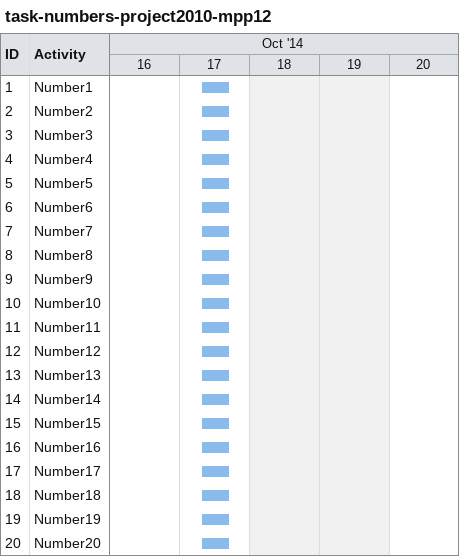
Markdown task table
task-numbers-project2010-mpp12

| ID | Task | Start | Finish |
|---|---|---|---|
| 1 | Number1 | 2014-10-17 | 2014-10-17 |
| 2 | Number2 | 2014-10-17 | 2014-10-17 |
| 3 | Number3 | 2014-10-17 | 2014-10-17 |
| 4 | Number4 | 2014-10-17 | 2014-10-17 |
| 5 | Number5 | 2014-10-17 | 2014-10-17 |
| 6 | Number6 | 2014-10-17 | 2014-10-17 |
| 7 | Number7 | 2014-10-17 | 2014-10-17 |
| 8 | Number8 | 2014-10-17 | 2014-10-17 |
| 9 | Number9 | 2014-10-17 | 2014-10-17 |
| 10 | Number10 | 2014-10-17 | 2014-10-17 |
| 11 | Number11 | 2014-10-17 | 2014-10-17 |
| 12 | Number12 | 2014-10-17 | 2014-10-17 |
| 13 | Number13 | 2014-10-17 | 2014-10-17 |
| 14 | Number14 | 2014-10-17 | 2014-10-17 |
| 15 | Number15 | 2014-10-17 | 2014-10-17 |
| 16 | Number16 | 2014-10-17 | 2014-10-17 |
| 17 | Number17 | 2014-10-17 | 2014-10-17 |
| 18 | Number18 | 2014-10-17 | 2014-10-17 |
| 19 | Number19 | 2014-10-17 | 2014-10-17 |
| 20 | Number20 | 2014-10-17 | 2014-10-17 |
